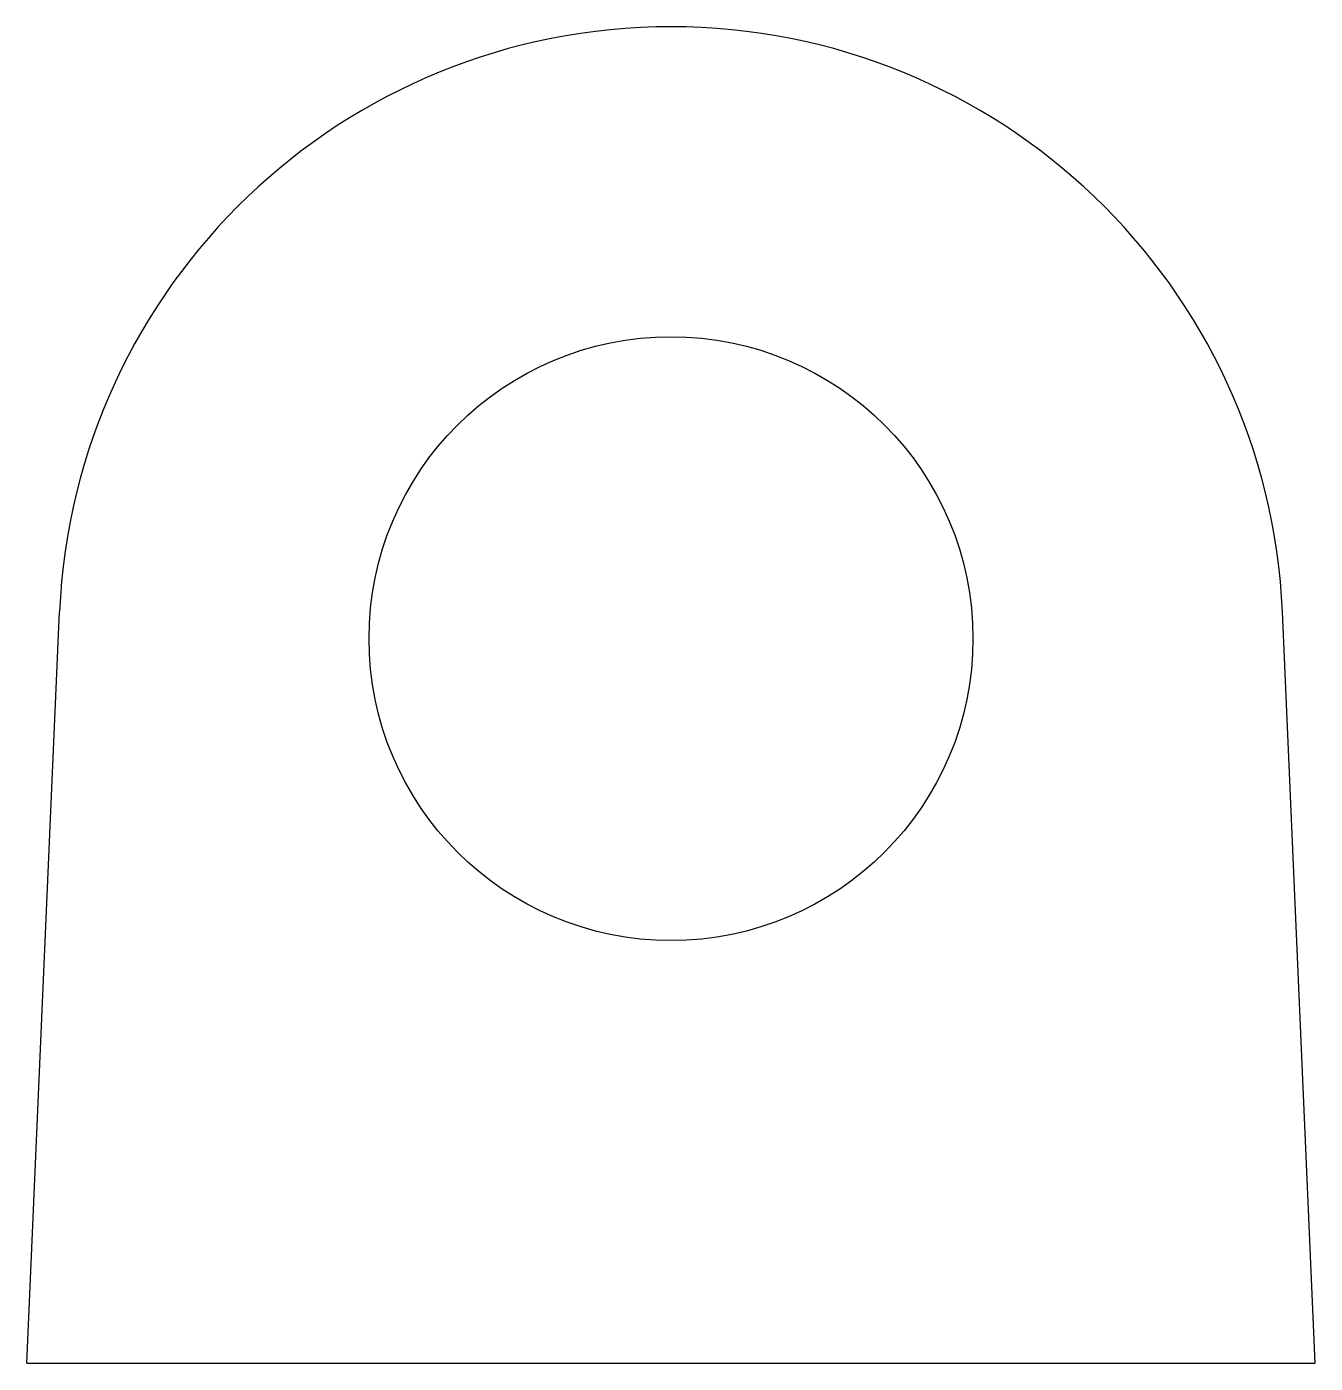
# Model space of a CAD drawing. Header units: millimetres. Extents: x -8 to 8, y 0 to 16.6.
import ezdxf

# ---------------------------------------------------------------- set-up
doc = ezdxf.new("R2010")
doc.units = ezdxf.units.MM
doc.layers.get('0').update_dxf_attribs({"lineweight": 25, "true_color": 0x000000})

msp = doc.modelspace()

# ---------------------------------------------------------------- linework, layer by layer
for p, q in [((-8, 0), (-7.593, 9.331)), ((8, 0), (7.593, 9.331)), ((-8, 0), (8, 0))]:
    msp.add_line(p, q)
msp.add_circle((0, 9), 3.75)
msp.add_arc((0, 9), 7.6, 2.4988, 177.5012)

doc.saveas('drawing.dxf')
